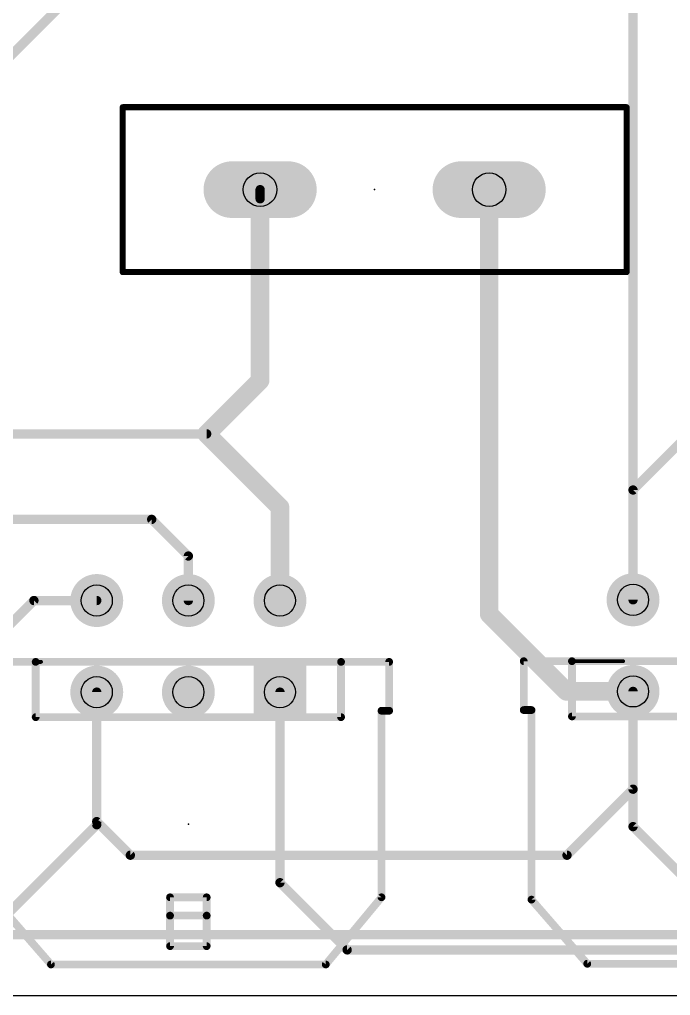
# Model space of a CAD drawing. Extents: x 0 to 100, y -7 to 67.
# Drawn here: x 31.47 to 52.79, y 0.01 to 31.97 of the extents above; entities that cross this region are included whole.
import ezdxf

# ---------------------------------------------------------------- set-up
doc = ezdxf.new("R2010")
doc.units = 0
for name, color, linetype in [('1', 12, 'CONTINUOUS'), ('16', 132, 'CONTINUOUS'), ('17', 110, 'CONTINUOUS'), ('20', 31, 'CONTINUOUS'), ('21', 253, 'CONTINUOUS'), ('23', 53, 'CONTINUOUS'), ('29', 253, 'CONTINUOUS'), ('30', 253, 'CONTINUOUS'), ('44', 253, 'CONTINUOUS'), ('51', 253, 'CONTINUOUS')]:
    doc.layers.add(name, color=color, linetype=linetype)

# ---------------------------------------------------------------- blocks, each defined once
blk = doc.blocks.new('ROUNDP')
at = {"const_width": 0.5}
blk.add_lwpolyline([(0, -0.25, 1), (0, 0.25, 1), (0, -0.25)], format="xyb", dxfattribs=at)
blk = doc.blocks.new('SQUAREP')
blk.add_solid([(-0.5, -0.5), (0.5, -0.5), (-0.5, 0.5), (0.5, 0.5)])
blk = doc.blocks.new('LONGP100')
at = {"const_width": 1}
blk.add_lwpolyline([(-0.5, 0), (0.5, 0)], dxfattribs=at)
at = {"const_width": 0.5}
for points in [[(-0.5, 0.25, 1), (-0.5, -0.25)], [(0.5, -0.25, 1), (0.5, 0.25)]]:
    blk.add_lwpolyline(points, format="xyb", dxfattribs=at)

msp = doc.modelspace()

# ---------------------------------------------------------------- linework, layer by layer
at = {"layer": '1'}
for points, const_width in [([(51.5622, 12.9652), (51.5622, 48.5178)], 0.3048), ([(46.85, 12.5), (46.85, 26.4)], 0.6096), ([(49.3848, 9.9652), (46.85, 12.5)], 0.6096), ([(51.5622, 9.9652), (49.3848, 9.9652)], 0.6096), ([(34, 9.942), (34, 5.7)], 0.3048), ([(51.5622, 6.7622), (51.5622, 9.9652)], 0.3048), ([(49.4, 4.6), (51.5622, 6.7622)], 0.3048), ([(34, 5.7), (35.1, 4.6)], 0.3048), ([(35.1, 4.6), (49.4, 4.6)], 0.3048), ([(61, 2), (26.6, 2)], 0.3048)]:
    msp.add_lwpolyline(points, dxfattribs=dict(at, const_width=const_width))
for points, const_width in [([(47.0024, 26.4, 1), (46.6976, 26.4)], 0.3048), ([(46.9578, 12.6078, 1), (46.7422, 12.3922)], 0.3048), ([(51.486, 12.9652, 1), (51.6384, 12.9652)], 0.1524), ([(46.6976, 12.5, 1), (47.0024, 12.5)], 0.3048), ([(49.3848, 10.1176, 1), (49.3848, 9.8128)], 0.3048), ([(51.5622, 9.8128, 1), (51.5622, 10.1176)], 0.3048), ([(34.0762, 9.942, 1), (33.9238, 9.942)], 0.1524), ([(49.277, 9.8574, 1), (49.4926, 10.073)], 0.3048), ([(51.6384, 9.9652, 1), (51.486, 9.9652)], 0.1524), ([(51.486, 6.7622, 1), (51.6384, 6.7622)], 0.1524), ([(51.6161, 6.7084, 1), (51.5084, 6.8161)], 0.1524), ([(34.0539, 5.7539, 1), (33.9461, 5.6461)], 0.1524), ([(33.9238, 5.7, 1), (34.0762, 5.7)], 0.1524), ([(35.1, 4.6762, 1), (35.1, 4.5238)], 0.1524), ([(35.0461, 4.5461, 1), (35.1539, 4.6539)], 0.1524), ([(49.3461, 4.6539, 1), (49.4539, 4.5461)], 0.1524), ([(49.4, 4.5238, 1), (49.4, 4.6762)], 0.1524)]:
    msp.add_lwpolyline(points, format="xyb", dxfattribs=dict(at, const_width=const_width))
at = {"layer": '16'}
for points, const_width in [([(35.8, 35.4), (27.2, 26.8)], 0.3048), ([(39.35, 20.15), (39.35, 26.4)], 0.6096), ([(39.35, 26.1), (39.35, 26.4)], 0.3048), ([(51.5622, 16.5622), (60, 25)], 0.3048), ([(37.6, 18.4), (39.35, 20.15)], 0.6096), ([(19, 18.4), (37.6, 18.4)], 0.3048), ([(37.6, 18.4), (40, 16)], 0.6096), ([(51.5622, 12.9652), (51.5622, 16.5622)], 0.3048), ([(40, 16), (40, 12.942)], 0.6096), ([(30.8, 15.6), (35.8, 15.6)], 0.3048), ([(35.8, 15.6), (37, 14.4)], 0.3048), ([(37, 12.942), (37, 14.4)], 0.3048), ([(31.942, 12.942), (31, 12)], 0.3048), ([(34, 12.942), (31.942, 12.942)], 0.3048), ([(34, 9.942), (34, 5.6)], 0.3048), ([(40, 9.942), (40, 3.7)], 0.3048), ([(51.5622, 9.9652), (51.5622, 5.5378)], 0.3048), ([(34, 5.6), (29.9, 1.5)], 0.3048), ([(51.5622, 5.5378), (53.6, 3.5)], 0.3048), ([(40, 3.7), (42.2, 1.5)], 0.3048), ([(42.2, 1.5), (87.9, 1.5)], 0.3048)]:
    msp.add_lwpolyline(points, dxfattribs=dict(at, const_width=const_width))
for points, const_width in [([(39.5024, 26.4, 1), (39.1976, 26.4)], 0.3048), ([(39.4262, 26.4, 1), (39.2738, 26.4)], 0.1524), ([(39.2738, 26.1, 1), (39.4262, 26.1)], 0.1524), ([(39.1976, 20.15, 1), (39.5024, 20.15)], 0.3048), ([(39.4578, 20.0422, 1), (39.2422, 20.2578)], 0.3048), ([(37.7078, 18.5078, 1), (37.4922, 18.2922)], 0.3048), ([(37.4922, 18.5078, 1), (37.7078, 18.2922)], 0.3048), ([(37.6, 18.3238, 1), (37.6, 18.4762)], 0.1524), ([(51.6384, 16.5622, 1), (51.486, 16.5622)], 0.1524), ([(51.5084, 16.6161, 1), (51.6161, 16.5084)], 0.1524), ([(40.1524, 16, 1), (39.8476, 16)], 0.3048), ([(39.8922, 15.8922, 1), (40.1078, 16.1078)], 0.3048), ([(35.8539, 15.6539, 1), (35.7461, 15.5461)], 0.1524), ([(35.8, 15.5238, 1), (35.8, 15.6762)], 0.1524), ([(37.0762, 14.4, 1), (36.9238, 14.4)], 0.1524), ([(36.9461, 14.3461, 1), (37.0539, 14.4539)], 0.1524), ([(31.942, 13.0182, 1), (31.942, 12.8658)], 0.1524), ([(31.9959, 12.8881, 1), (31.8881, 12.9959)], 0.1524), ([(34, 12.8658, 1), (34, 13.0182)], 0.1524), ([(36.9238, 12.942, 1), (37.0762, 12.942)], 0.1524), ([(39.8476, 12.942, 1), (40.1524, 12.942)], 0.3048), ([(51.486, 12.9652, 1), (51.6384, 12.9652)], 0.1524), ([(34.0762, 9.942, 1), (33.9238, 9.942)], 0.1524), ([(40.0762, 9.942, 1), (39.9238, 9.942)], 0.1524), ([(51.6384, 9.9652, 1), (51.486, 9.9652)], 0.1524), ([(33.9238, 5.6, 1), (34.0762, 5.6)], 0.1524), ([(34.0539, 5.5461, 1), (33.9461, 5.6539)], 0.1524), ([(51.486, 5.5378, 1), (51.6384, 5.5378)], 0.1524), ([(51.6161, 5.5916, 1), (51.5084, 5.4839)], 0.1524), ([(40.0539, 3.7539, 1), (39.9461, 3.6461)], 0.1524), ([(39.9238, 3.7, 1), (40.0762, 3.7)], 0.1524), ([(42.2, 1.5762, 1), (42.2, 1.4238)], 0.1524), ([(42.1461, 1.4461, 1), (42.2539, 1.5539)], 0.1524)]:
    msp.add_lwpolyline(points, format="xyb", dxfattribs=dict(at, const_width=const_width))
at = {"layer": '20'}
msp.add_line((0.0561, 0.006), (100.3761, 0.006), dxfattribs=at)
at = {"layer": '21'}
for points, const_width in [([(34.85, 23.7), (34.85, 29.1)], 0.1), ([(34.85, 29.1), (51.35, 29.1)], 0.1), ([(51.35, 29.1), (51.35, 23.7)], 0.1), ([(51.35, 23.7), (34.85, 23.7)], 0.1), ([(32, 10.932), (30.425, 10.932)], 0.254), ([(32, 10.932), (42, 10.932)], 0.254), ([(32, 10.932), (32, 9.122)], 0.254), ([(32.17, 10.932), (32, 10.932)], 0.127), ([(32.175, 10.932), (32, 10.932)], 0.127), ([(42, 10.932), (43.575, 10.932)], 0.254), ([(42, 9.122), (42, 10.932)], 0.254), ([(43.575, 10.932), (43.575, 9.332)], 0.254), ([(49.5622, 10.9552), (47.9822, 10.9552)], 0.254), ([(47.9822, 10.9552), (47.9822, 9.3552)], 0.254), ([(49.5622, 10.9552), (62.5622, 10.9552)], 0.254), ([(49.5622, 10.9552), (49.5622, 9.1452)], 0.254), ([(51.2322, 10.9552), (49.5622, 10.9552)], 0.127), ([(51.2372, 10.9552), (49.5622, 10.9552)], 0.127), ([(43.325, 9.332), (43.325, 3.222)], 0.254), ([(43.575, 9.332), (43.325, 9.332)], 0.254), ([(47.9822, 9.3552), (48.2372, 9.3552)], 0.254), ([(48.2372, 3.1452), (48.2372, 9.3552)], 0.254), ([(49.5622, 9.1452), (62.5622, 9.1452)], 0.254), ([(32, 9.122), (42, 9.122)], 0.254), ([(30.675, 3.122), (32.5, 1.022)], 0.254), ([(36.4, 3.222), (37.6, 3.222)], 0.254), ([(36.4, 2.622), (36.4, 3.222)], 0.254), ([(37.6, 3.222), (37.6, 2.622)], 0.254), ([(43.325, 3.222), (41.5, 1.022)], 0.254), ([(48.2372, 3.1452), (50.0622, 1.0452)], 0.254), ([(36.4, 1.622), (36.4, 2.622)], 0.254), ([(36.4, 2.622), (37.6, 2.622)], 0.254), ([(37.6, 2.622), (37.6, 1.622)], 0.254), ([(37.6, 1.622), (36.4, 1.622)], 0.254), ([(41.5, 1.022), (32.5, 1.022)], 0.254), ([(62.0622, 1.0452), (50.0622, 1.0452)], 0.254)]:
    msp.add_lwpolyline(points, dxfattribs=dict(at, const_width=const_width))
for points, const_width in [([(34.875, 29.1, 1), (34.825, 29.1)], 0.05), ([(34.85, 29.125, 1), (34.85, 29.075)], 0.05), ([(51.375, 29.1, 1), (51.325, 29.1)], 0.05), ([(51.35, 29.075, 1), (51.35, 29.125)], 0.05), ([(34.85, 23.725, 1), (34.85, 23.675)], 0.05), ([(34.825, 23.7, 1), (34.875, 23.7)], 0.05), ([(51.325, 23.7, 1), (51.375, 23.7)], 0.05), ([(51.35, 23.675, 1), (51.35, 23.725)], 0.05), ([(32, 10.9955, 1), (32, 10.8685)], 0.127), ([(32.0635, 10.932, 1), (31.9365, 10.932)], 0.127), ([(32, 10.8685, 1), (32, 10.9955)], 0.127), ([(32, 10.9637, 1), (32, 10.9002)], 0.0635), ([(32, 10.9637, 1), (32, 10.9002)], 0.0635), ([(32.17, 10.9002, 1), (32.17, 10.9637)], 0.0635), ([(32.175, 10.9002, 1), (32.175, 10.9637)], 0.0635), ([(42, 10.9955, 1), (42, 10.8685)], 0.127), ([(42.0635, 10.932, 1), (41.9365, 10.932)], 0.127), ([(42, 10.8685, 1), (42, 10.9955)], 0.127), ([(43.6385, 10.932, 1), (43.5115, 10.932)], 0.127), ([(43.575, 10.8685, 1), (43.575, 10.9955)], 0.127), ([(47.9822, 11.0187, 1), (47.9822, 10.8917)], 0.127), ([(48.0457, 10.9552, 1), (47.9187, 10.9552)], 0.127), ([(49.5622, 11.0187, 1), (49.5622, 10.8917)], 0.127), ([(49.6257, 10.9552, 1), (49.4987, 10.9552)], 0.127), ([(49.5622, 10.8917, 1), (49.5622, 11.0187)], 0.127), ([(49.5622, 10.9869, 1), (49.5622, 10.9234)], 0.0635), ([(49.5622, 10.9869, 1), (49.5622, 10.9234)], 0.0635), ([(51.2322, 10.9234, 1), (51.2322, 10.9869)], 0.0635), ([(51.2372, 10.9234, 1), (51.2372, 10.9869)], 0.0635), ([(43.3885, 9.332, 1), (43.2615, 9.332)], 0.127), ([(43.325, 9.3955, 1), (43.325, 9.2685)], 0.127), ([(43.5115, 9.332, 1), (43.6385, 9.332)], 0.127), ([(43.575, 9.2685, 1), (43.575, 9.3955)], 0.127), ([(47.9822, 9.4187, 1), (47.9822, 9.2917)], 0.127), ([(47.9187, 9.3552, 1), (48.0457, 9.3552)], 0.127), ([(48.3007, 9.3552, 1), (48.1737, 9.3552)], 0.127), ([(48.2372, 9.2917, 1), (48.2372, 9.4187)], 0.127), ([(49.5622, 9.2087, 1), (49.5622, 9.0817)], 0.127), ([(32, 9.1855, 1), (32, 9.0585)], 0.127), ([(31.9365, 9.122, 1), (32.0635, 9.122)], 0.127), ([(41.9365, 9.122, 1), (42.0635, 9.122)], 0.127), ([(42, 9.0585, 1), (42, 9.1855)], 0.127), ([(49.4987, 9.1452, 1), (49.6257, 9.1452)], 0.127), ([(36.4, 3.2855, 1), (36.4, 3.1585)], 0.127), ([(36.4635, 3.222, 1), (36.3365, 3.222)], 0.127), ([(37.6635, 3.222, 1), (37.5365, 3.222)], 0.127), ([(37.6, 3.1585, 1), (37.6, 3.2855)], 0.127), ([(43.2615, 3.222, 1), (43.3885, 3.222)], 0.127), ([(43.3739, 3.1814, 1), (43.2761, 3.2625)], 0.127), ([(48.2852, 3.1868, 1), (48.1893, 3.1035)], 0.127), ([(48.1737, 3.1452, 1), (48.3007, 3.1452)], 0.127), ([(36.4635, 2.622, 1), (36.3365, 2.622)], 0.127), ([(36.4, 2.6855, 1), (36.4, 2.5585)], 0.127), ([(36.3365, 2.622, 1), (36.4635, 2.622)], 0.127), ([(37.6635, 2.622, 1), (37.5365, 2.622)], 0.127), ([(37.5365, 2.622, 1), (37.6635, 2.622)], 0.127), ([(37.6, 2.5585, 1), (37.6, 2.6855)], 0.127), ([(36.4, 1.6855, 1), (36.4, 1.5585)], 0.127), ([(36.3365, 1.622, 1), (36.4635, 1.622)], 0.127), ([(37.5365, 1.622, 1), (37.6635, 1.622)], 0.127), ([(37.6, 1.5585, 1), (37.6, 1.6855)], 0.127), ([(32.5, 1.0855, 1), (32.5, 0.9585)], 0.127), ([(32.4521, 0.9803, 1), (32.5479, 1.0636)], 0.127), ([(41.4511, 1.0625, 1), (41.5489, 0.9814)], 0.127), ([(41.5, 0.9585, 1), (41.5, 1.0855)], 0.127), ([(50.0622, 1.1087, 1), (50.0622, 0.9817)], 0.127), ([(50.0143, 1.0035, 1), (50.1102, 1.0868)], 0.127)]:
    msp.add_lwpolyline(points, format="xyb", dxfattribs=dict(at, const_width=const_width))
at = {"layer": '23'}
for p in [(43.1, 26.4), (37, 5.622)]:
    msp.add_point(p, dxfattribs=at)
at = {"layer": '44'}
for centre, radius in [((39.35, 26.4), 0.55), ((46.85, 26.4), 0.55), ((34, 12.942), 0.51), ((37, 12.942), 0.51), ((40, 12.942), 0.51), ((51.5622, 12.9652), 0.51), ((34, 9.942), 0.51), ((37, 9.942), 0.51), ((40, 9.942), 0.51), ((51.5622, 9.9652), 0.51)]:
    msp.add_circle(centre, radius, dxfattribs=at)
at = {"layer": '51', "const_width": 0.2}
for points in [[(34.85, 23.7), (34.85, 29.1)], [(34.85, 29.1), (51.35, 29.1)], [(51.35, 29.1), (51.35, 23.7)], [(51.35, 23.7), (34.85, 23.7)]]:
    msp.add_lwpolyline(points, dxfattribs=at)
at = {"layer": '51', "const_width": 0.1}
for points in [[(34.9, 29.1, 1), (34.8, 29.1)], [(34.85, 29.15, 1), (34.85, 29.05)], [(51.4, 29.1, 1), (51.3, 29.1)], [(51.35, 29.05, 1), (51.35, 29.15)], [(34.85, 23.75, 1), (34.85, 23.65)], [(34.8, 23.7, 1), (34.9, 23.7)], [(51.3, 23.7, 1), (51.4, 23.7)], [(51.35, 23.65, 1), (51.35, 23.75)]]:
    msp.add_lwpolyline(points, format="xyb", dxfattribs=at)

# ---------------------------------------------------------------- block references
at = {"layer": '17', "xscale": 1.65, "yscale": 1.65, "rotation": 180}
for p in [(39.35, 26.4), (39.35, 26.4), (46.85, 26.4), (46.85, 26.4)]:
    msp.add_blockref('LONGP100', p, dxfattribs=at)
at = {"layer": '17', "xscale": 1.53, "yscale": 1.53}
for name, p in [('ROUNDP', (34, 12.942)), ('ROUNDP', (34, 12.942)), ('ROUNDP', (37, 12.942)), ('ROUNDP', (37, 12.942)), ('ROUNDP', (40, 12.942)), ('ROUNDP', (40, 12.942)), ('ROUNDP', (51.5622, 12.9652)), ('ROUNDP', (51.5622, 12.9652)), ('ROUNDP', (34, 9.942)), ('ROUNDP', (34, 9.942)), ('ROUNDP', (37, 9.942)), ('ROUNDP', (37, 9.942)), ('SQUAREP', (40, 9.942)), ('SQUAREP', (40, 9.942)), ('ROUNDP', (51.5622, 9.9652)), ('ROUNDP', (51.5622, 9.9652))]:
    msp.add_blockref(name, p, dxfattribs=at)
at = {"layer": '29', "xscale": 1.8532, "yscale": 1.8532, "rotation": 180}
for p in [(39.35, 26.4), (46.85, 26.4)]:
    msp.add_blockref('LONGP100', p, dxfattribs=at)
at = {"layer": '29', "xscale": 1.7332, "yscale": 1.7332}
for name, p in [('ROUNDP', (34, 12.942)), ('ROUNDP', (37, 12.942)), ('ROUNDP', (40, 12.942)), ('ROUNDP', (51.5622, 12.9652)), ('ROUNDP', (34, 9.942)), ('ROUNDP', (37, 9.942)), ('SQUAREP', (40, 9.942)), ('ROUNDP', (51.5622, 9.9652))]:
    msp.add_blockref(name, p, dxfattribs=at)
at = {"layer": '30', "xscale": 1.8532, "yscale": 1.8532, "rotation": 180}
for p in [(39.35, 26.4), (46.85, 26.4)]:
    msp.add_blockref('LONGP100', p, dxfattribs=at)
at = {"layer": '30', "xscale": 1.7332, "yscale": 1.7332}
for name, p in [('ROUNDP', (34, 12.942)), ('ROUNDP', (37, 12.942)), ('ROUNDP', (40, 12.942)), ('ROUNDP', (51.5622, 12.9652)), ('ROUNDP', (34, 9.942)), ('ROUNDP', (37, 9.942)), ('SQUAREP', (40, 9.942)), ('ROUNDP', (51.5622, 9.9652))]:
    msp.add_blockref(name, p, dxfattribs=at)

doc.saveas('drawing.dxf')
